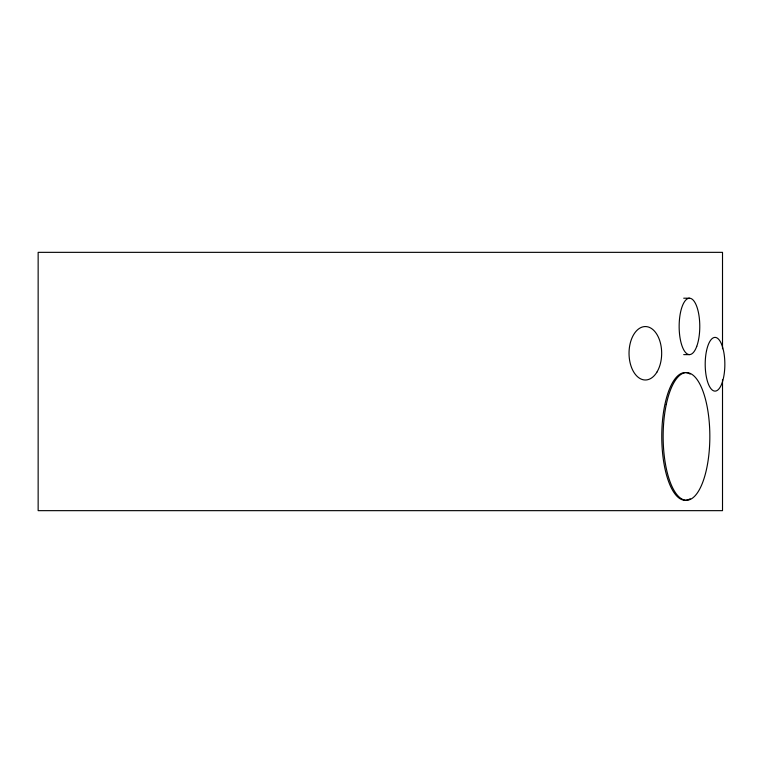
<?xml version="1.0" encoding="UTF-8"?>
<svg xmlns="http://www.w3.org/2000/svg" width="763" height="763" viewBox="0 0 763 763"><rect width="100%" height="100%" fill="white"/><g stroke="black" fill="none" stroke-linecap="round" stroke-linejoin="round"><path stroke-width="1.14" d="M683.705 298.209L689.456 298.209M683.705 354.623L689.456 354.623M722.513 348.767L722.513 252.343L38.15 252.343L38.15 510.657L722.513 510.657L722.513 379.716M685.107 500.261A63.834 23.348 90 0 1 661.769 436.426A63.834 23.348 90 0 1 685.107 372.592M686.128 372.659A63.834 23.348 90 0 1 690.172 374.108M690.172 498.744A63.834 23.348 90 0 1 686.128 500.204M706.519 350.827A26.858 9.824 90 0 0 715.026 391.114A26.858 9.824 90 0 0 723.534 350.827A26.858 9.824 90 0 0 706.519 350.827M656.886 372.172A26.724 16.319 -90 0 0 649.571 327.461A26.724 16.319 -90 0 0 629.589 360.193A26.724 16.319 -90 0 0 656.886 372.172M666.271 404.514A63.834 23.348 90 0 0 686.49 500.261A63.834 23.348 90 0 0 706.71 404.514A63.834 23.348 90 0 0 666.271 404.514M696.753 346.354A28.202 10.32 -90 0 0 692.127 299.172A28.202 10.32 -90 0 0 679.499 333.717A28.202 10.32 -90 0 0 696.753 346.354"/></g></svg>
